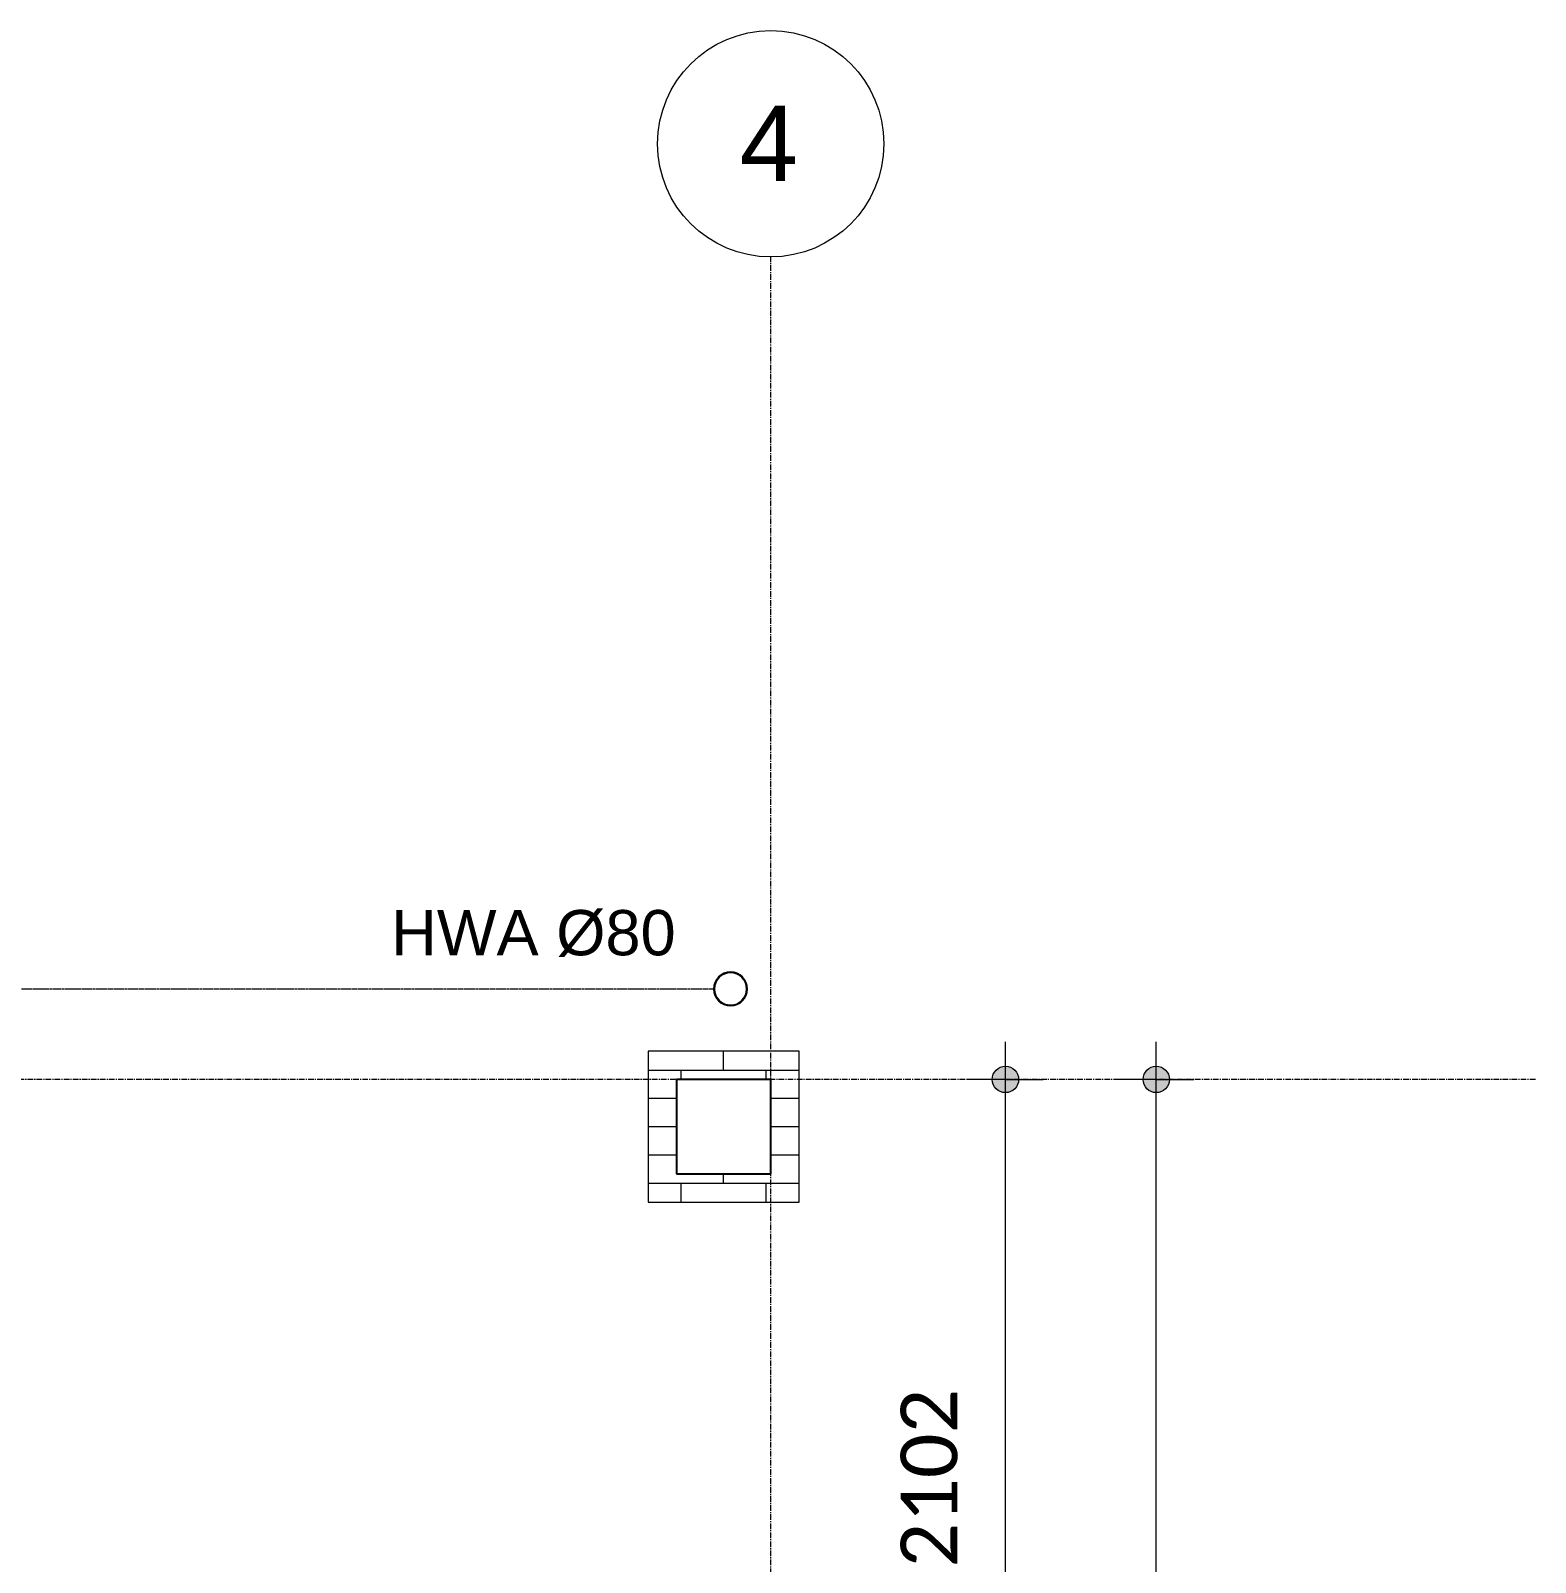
# Model space of a CAD drawing. Header units: millimetres. Extents: x -8546 to 211781, y -3000 to 31870.
# Drawn here: x 2531 to 6522, y 9795 to 13856 of the extents above; entities that cross this region are included whole.
import ezdxf

# ---------------------------------------------------------------- set-up
doc = ezdxf.new("R2010")
doc.units = ezdxf.units.MM
doc.linetypes.add('dash-dash', pattern=[6, 3, -1, 1, -1])
doc.linetypes.add('grid', pattern=[24, 15, -3, 3, -3])
for name, color, linetype, lineweight in [('A-ANNO-DIMS', 211, 'Continuous', 9), ('A-ANNO-DIMS-100', 211, 'Continuous', 9), ('A-COLS', 52, 'Continuous', 9), ('A-DETL', 90, 'Continuous', 9), ('G-ANNO-TEXT', 231, 'Continuous', 9), ('S-COLS', 52, 'Continuous', 9), ('S-GRID', 1, 'Continuous', 9), ('S-GRID-IDEN', 1, 'Continuous', 9)]:
    doc.layers.add(name, color=color, linetype=linetype, lineweight=lineweight)
doc.styles.add('Arial_1', font='arial.ttf', dxfattribs={"height": 200})
doc.styles.add('Arial_3', font='arial.ttf', dxfattribs={"height": 120})
doc.styles.add('Calibri', font='calibri.ttf', dxfattribs={"height": 150})
doc.dimstyles.new('00_BR_maatvoering_1_5mm', dxfattribs={"dimscale": 304.8, "dimtxt": 176.602264, "dimasz": 0.918635, "dimexe": 0.328084, "dimexo": 0.0625, "dimgap": 0.229659, "dimtad": 1, "dimdec": 0, "dimzin": 0, "dimdsep": 46, "dimtxsty": 'Calibri', "dimblk1": 'DOTSMALL', "dimblk2": 'DOTSMALL', "dimsah": 1, "dimcen": 0.09, "dimdle": 0.328084, "dimazin": 0, "dimtfac": 1, "dimtdec": 4, "dimtix": 1, "dimtmove": 0, "dimatfit": 3, "dimfxl": 0.328084, "dimfxlon": 1, "dimtvp": 1, "dimtfill": 1, "dimtolj": 1, "dimtzin": 0, "dimarcsym": 2})

# ---------------------------------------------------------------- blocks, each defined once
blk = doc.blocks.new('28_EB_HWA_grote slag - TRON60x2_5-3479251-Begane grond')
at = {"layer": 'S-COLS'}
for radius, start, end in [(45, 360, 180), (42.5, 360, 180), (45, 180, 360), (42.5, 180, 0)]:
    blk.add_arc((220, 0), radius, start, end, dxfattribs=at)
blk = doc.blocks.new('Grid - r_3_0mm-1753543-Begane grond')
at = {"layer": 'S-GRID-IDEN'}
blk.add_circle((0, 0), 3, dxfattribs=at)
blk = doc.blocks.new('DIMBLOCK7-Begane grond')
at = {"layer": 'A-ANNO-DIMS-100'}
h = blk.add_hatch(color=256, dxfattribs=at)
edge = h.paths.add_edge_path()
edge.add_arc((5116.2, 11075.3), 35, 0, 360)
h = blk.add_hatch(color=256, dxfattribs=at)
edge = h.paths.add_edge_path()
edge.add_arc((5116.2, 8973.5), 35, 0, 360)
for p, q in [((5116.2, 8973.5), (5116.2, 11175.3)), ((5116.2, 11075.3), (5016.2, 11075.3)), ((5116.2, 11075.3), (5216.2, 11075.3)), ((5116.2, 8973.5), (5016.2, 8973.5)), ((5116.2, 8973.5), (5216.2, 8973.5))]:
    blk.add_line(p, q, dxfattribs=at)
for centre in [(5116.2, 11075.3), (5116.2, 8973.5)]:
    blk.add_circle(centre, 35, dxfattribs=at)
at = {"layer": 'A-ANNO-DIMS-100', "color": 0, "insert": (4838.3, 9781.2), "char_height": 150, "width": 583.656, "attachment_point": 1, "rotation": 90, "line_spacing_factor": 1.158048, "style": 'Calibri', "bg_fill": 3, "box_fill_scale": 1.25, "bg_fill_color": 256, "bg_fill_true_color": 13158600, "bg_fill_transparency": 0}
blk.add_mtext('2102', dxfattribs=at)
blk = doc.blocks.new('_DotSmall')
at = {"color": 0, "linetype": 'ByBlock', "const_width": 0.5}
blk.add_lwpolyline([(-0.0625, 0, 1), (0.0625, 0, 1)], format="xyb", close=True, dxfattribs=at)
blk = doc.blocks.new('DIMBLOCK8-Begane grond')
at = {"layer": 'A-ANNO-DIMS-100'}
h = blk.add_hatch(color=256, dxfattribs=at)
edge = h.paths.add_edge_path()
edge.add_arc((5516.2, 11075.3), 35, 0, 360)
h = blk.add_hatch(color=256, dxfattribs=at)
edge = h.paths.add_edge_path()
edge.add_arc((5516.2, 860.4), 35, 0, 360)
for p, q in [((5516.2, 760.4), (5516.2, 11175.3)), ((5516.2, 11075.3), (5416.2, 11075.3)), ((5516.2, 11075.3), (5616.2, 11075.3)), ((5516.2, 860.4), (5416.2, 860.4)), ((5516.2, 860.4), (5616.2, 860.4))]:
    blk.add_line(p, q, dxfattribs=at)
for centre in [(5516.2, 11075.3), (5516.2, 860.4)]:
    blk.add_circle(centre, 35, dxfattribs=at)
at = {"layer": 'A-ANNO-DIMS-100', "color": 0, "insert": (5238.3, 5663.8), "char_height": 150, "width": 729.57, "attachment_point": 1, "rotation": 90, "line_spacing_factor": 1.158048, "style": 'Calibri', "bg_fill": 3, "box_fill_scale": 1.25, "bg_fill_color": 256, "bg_fill_true_color": 13158600, "bg_fill_transparency": 0}
blk.add_mtext('10215', dxfattribs=at)

msp = doc.modelspace()

# ---------------------------------------------------------------- hatches: boundary and pattern name
at = {"layer": 'A-COLS'}
h = msp.add_hatch(dxfattribs=at)
h.set_pattern_fill('FP_25', color=256, style=0, pattern_type=2)
h.set_pattern_definition([(0, (4368.74, 10950.275), (0, 75), []), (90, (4368.74, 10950.27), (-112.5, 75), [75, -75])])
h.paths.add_polyline_path([(4243.7, 10750.3), (4568.7, 10750.3), (4568.7, 11150.3), (4168.7, 11150.3), (4168.7, 10750.3), (4237.7, 10750.3)])
h.paths.add_polyline_path([(4493.7, 10825.3), (4243.7, 10825.3), (4243.7, 11075.3), (4493.7, 11075.3)])

# ---------------------------------------------------------------- linework, layer by layer
for p, q in [((4568.7, 11150.3), (4168.7, 11150.3)), ((4168.7, 11150.3), (4168.7, 10750.3)), ((4568.7, 10750.3), (4568.7, 11150.3)), ((4168.7, 10750.3), (4568.7, 10750.3))]:
    msp.add_line(p, q, dxfattribs=at)
at = {"layer": 'A-COLS', "lineweight": 25}
for p, q in [((4493.7, 11075.3), (4243.7, 11075.3)), ((4243.7, 11075.3), (4243.7, 10825.3)), ((4493.7, 10825.3), (4493.7, 11075.3)), ((4243.7, 10825.3), (4493.7, 10825.3))]:
    msp.add_line(p, q, dxfattribs=at)
at = {"layer": 'A-DETL', "linetype": 'dash-dash'}
msp.add_line((-4867.7, 11315.3), (4342.2, 11315.3), dxfattribs=at)
at = {"layer": 'S-GRID', "linetype": 'grid'}
for p, q in [((4493.7, -988.7), (4493.7, 13256.3)), ((6521.6, 11075.3), (-7016.6, 11075.3))]:
    msp.add_line(p, q, dxfattribs=at)

# ---------------------------------------------------------------- block references
at = {"layer": 'S-COLS', "rotation": 269.9999999999996}
msp.add_blockref('28_EB_HWA_grote slag - TRON60x2_5-3479251-Begane grond', (4387.2, 11535.3), dxfattribs=at)
at = {"layer": 'S-GRID-IDEN', "xscale": 99.99999999999993, "yscale": 99.99999999999993, "zscale": 99.99999999999993}
msp.add_blockref('Grid - r_3_0mm-1753543-Begane grond', (4493.7, 13556.3), dxfattribs=at)

# ---------------------------------------------------------------- texts
at = {"layer": 'G-ANNO-TEXT', "color": 7, "insert": (3487.2, 11524.5), "char_height": 120, "width": 994.093, "attachment_point": 1, "style": 'Arial_3'}
msp.add_mtext('HWA Ø80', dxfattribs=at)
at = {"layer": 'S-GRID-IDEN', "insert": (4411.1, 13657.8), "char_height": 200, "width": 192.405, "attachment_point": 1, "style": 'Arial_1'}
msp.add_mtext('4', dxfattribs=at)

# ---------------------------------------------------------------- next in the draw order: dimensions: what is measured, and where the dimension line sits
at = {"layer": 'A-ANNO-DIMS'}
dim = msp.add_linear_dim(base=(5116.2, 11075.3), p1=(5016.2, 8973.5), p2=(5016.2, 11075.3), angle=90, dimstyle='00_BR_maatvoering_1_5mm', override={"dimpost": '<>', "dimfxl": 2101.790165}, dxfattribs=at)
dim.commit()
dim.dimension.update_dxf_attribs({"geometry": 'DIMBLOCK7-Begane grond', "text_midpoint": (4969.4, 10024.4)})

# ---------------------------------------------------------------- next in the draw order: dimensions: what is measured, and where the dimension line sits
dim = msp.add_linear_dim(base=(5516.2, 11075.3), p1=(5416.2, 860.4), p2=(5416.2, 11075.3), angle=90, dimstyle='00_BR_maatvoering_1_5mm', override={"dimpost": '<>', "dimfxl": 10214.9}, dxfattribs=at)
dim.commit()
dim.dimension.update_dxf_attribs({"geometry": 'DIMBLOCK8-Begane grond', "text_midpoint": (5369.4, 5967.8)})

doc.saveas('drawing.dxf')
